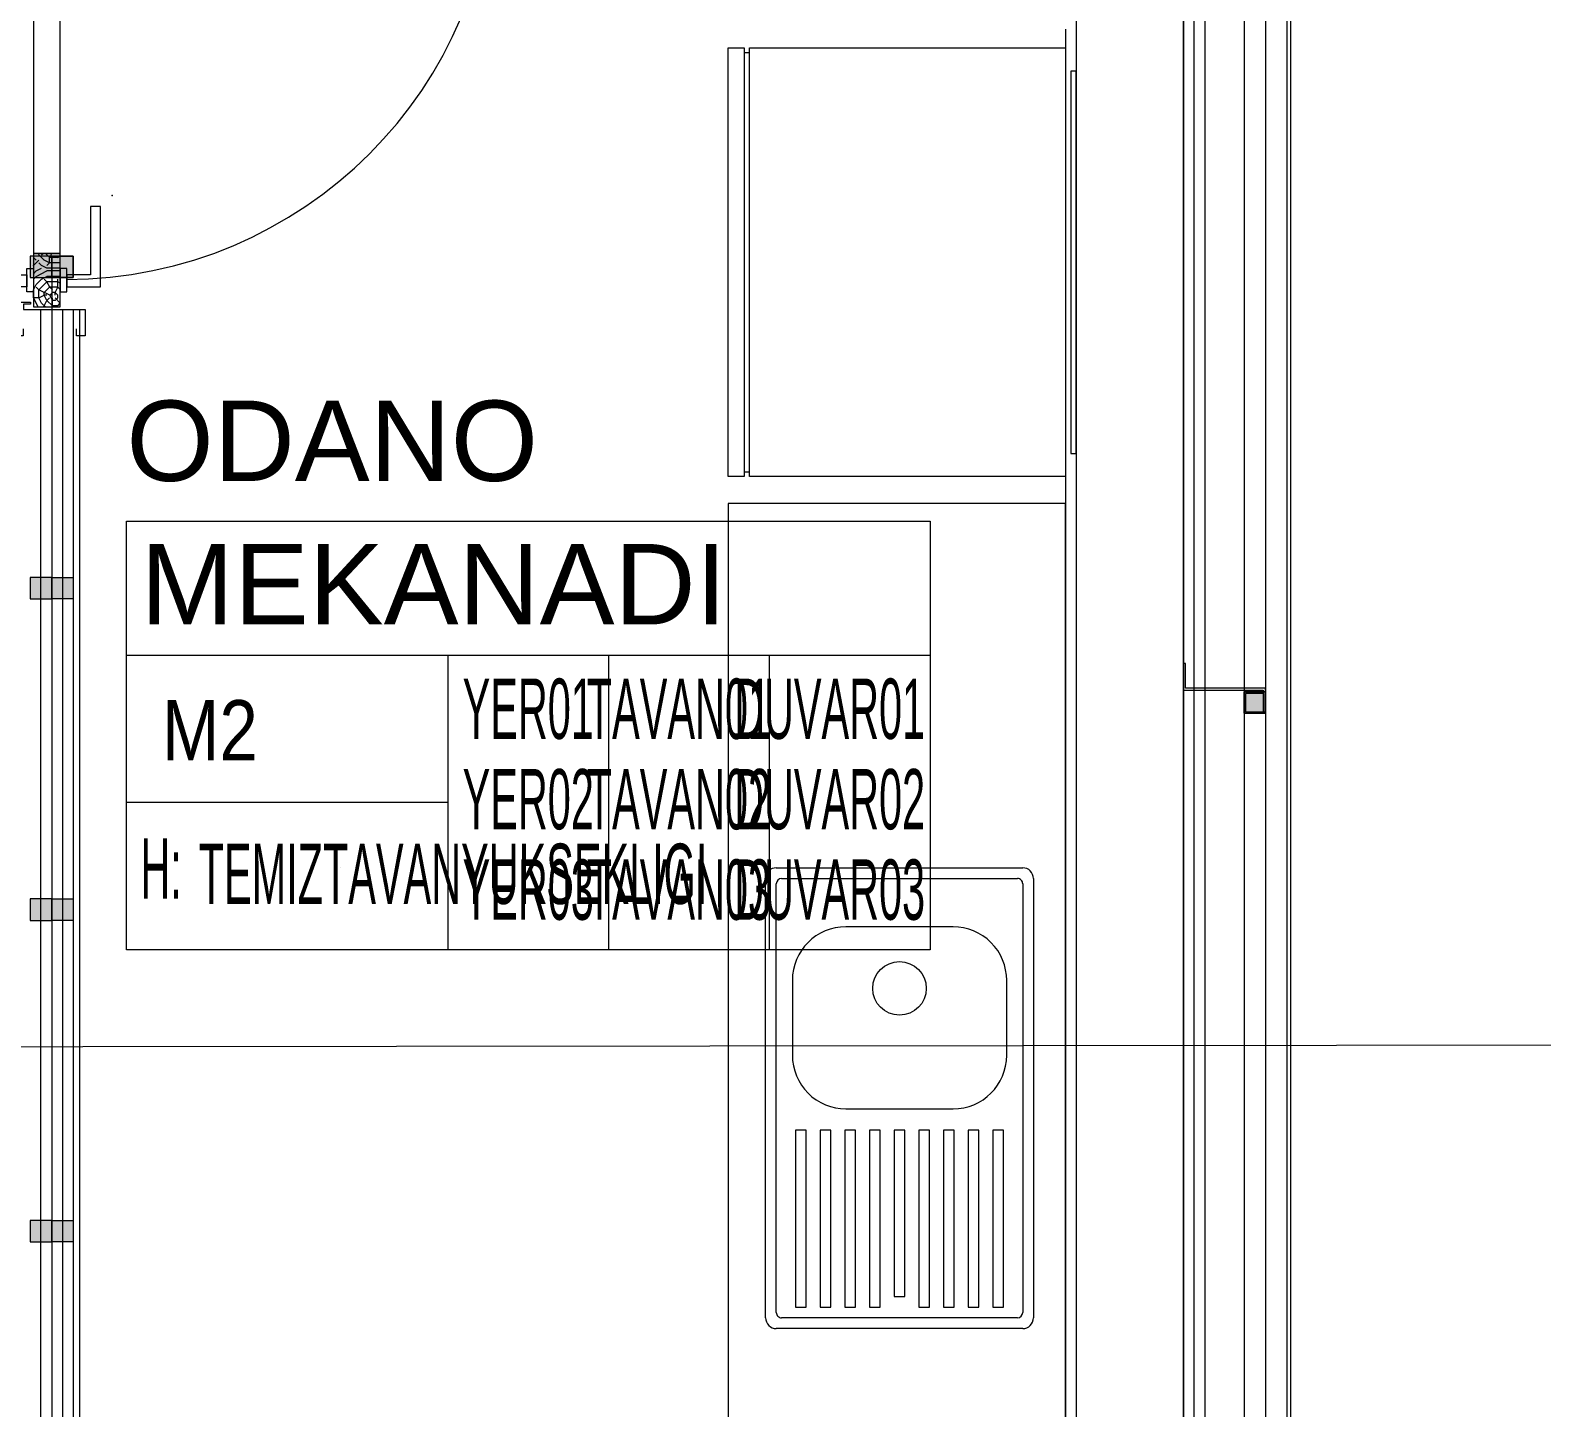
# Model space of a CAD drawing. Extents: x -9058 to 11890, y 0 to 4205.
# Drawn here: x 3709.8 to 3991.9, y 3466.6 to 3723.7 of the extents above; entities that cross this region are included whole.
import ezdxf
from ezdxf.enums import TextEntityAlignment as Align

# ---------------------------------------------------------------- set-up
doc = ezdxf.new("R2010")
doc.units = 0
doc.header["$MEASUREMENT"] = 0
doc.layers.get('0').update_dxf_attribs({"color": 9, "lineweight": 9})
doc.layers.add('10', color=9, linetype='Continuous', lineweight=9)
doc.layers.add('M-TEFRIS2-015', color=129, linetype='Continuous', lineweight=9)
doc.styles.add('Arial', font='arial.ttf', dxfattribs={"height": 2.5})
doc.styles.add('MuuM_TEXT-STANDART', font='ARIALN.TTF')

# ---------------------------------------------------------------- blocks, each defined once
blk = doc.blocks.new('p_eviye')
at = {"linetype": 'Continuous'}
for p, q in [((-41, 0), (41, 0)), ((-43, -48), (-43, -2)), ((-40, -2), (40, -2)), ((43, -2), (43, -48)), ((-41, -47), (-41, -3)), ((22, -5), (8, -5)), ((41, -3), (41, -47)), ((-2, -15), (-2, -35)), ((32, -35), (32, -15)), ((8, -45), (22, -45)), ((41, -50), (-41, -50)), ((40, -48), (-40, -48))]:
    blk.add_line(p, q, dxfattribs=at)
blk.add_lwpolyline([(43, 79.43), (43, 79.43, -0.414214)], format="xyb", dxfattribs=at)
for points in [[(-6, -5.6), (-39, -5.6), (-39, -7.6), (-6, -7.6)], [(-6, -10.2), (-39, -10.2), (-39, -12.2), (-6, -12.2)], [(-6, -14.8), (-39, -14.8), (-39, -16.8), (-6, -16.8)], [(-6, -19.4), (-39, -19.4), (-39, -21.4), (-6, -21.4)], [(-6, -24), (-37, -24), (-37, -26), (-6, -26)], [(-6, -28.6), (-39, -28.6), (-39, -30.6), (-6, -30.6)], [(-6, -33.2), (-39, -33.2), (-39, -35.2), (-6, -35.2)], [(-6, -37.8), (-39, -37.8), (-39, -39.8), (-6, -39.8)], [(-6, -42.4), (-39, -42.4), (-39, -44.4), (-6, -44.4)]]:
    blk.add_lwpolyline(points, close=True, dxfattribs=at)
blk.add_circle((20.5, -25), 5, dxfattribs=at)
for centre, radius, start, end in [((-41, -2), 2, 90, 180), ((-40, -3), 1, 90, 180), ((40, -3), 1, 0, 90), ((41, -2), 2, 0, 90), ((8, -15), 10, 90, 180), ((22, -15), 10, 0, 90), ((8, -35), 10, 180, 270), ((22, -35), 10, 270, 0), ((-40, -47), 1, 180, 270), ((40, -47), 1, 270, 0), ((-41, -48), 2, 180, 270), ((41, -48), 2, 270, 0)]:
    blk.add_arc(centre, radius, start, end, dxfattribs=at)
blk = doc.blocks.new('p-kapı kolu')
for points in [[(2.2, 0), (2.2, -1.25), (-2.2, -1.25), (-2.2, 0), (2.2, 0)], [(1.225, -1.25), (1.225, -7.5), (-13.775, -7.5), (-13.775, -5.625), (-1.025, -5.625), (-1.025, -5.625), (-1.025, -1.25), (1.225, -1.25)]]:
    blk.add_lwpolyline(points)
blk = doc.blocks.new('p-s-profil')
at = {"layer": '10'}
blk.add_lwpolyline([(9, 15.3), (4.6, 15.3), (4.6, 0.4), (0, 0.4), (0, 0), (5, 0), (5, 14.9), (9, 14.9), (9, 15.3)], dxfattribs=at)
blk.add_lwpolyline([(9, 15.3), (4.6, 15.3), (4.6, 0.4), (0, 0.4), (0, 0), (5, 0), (5, 14.9), (9, 14.9), (9, 15.3)], dxfattribs=at)
blk = doc.blocks.new('p-kutu_profil_40x40')
h = blk.add_hatch(color=256)
h.dxf.hatch_style = 1
h.paths.add_polyline_path([(0, 0), (4, 0), (4, 4), (0, 4)])
h = blk.add_hatch(color=255)
h.dxf.hatch_style = 1
h.paths.add_polyline_path([(0, 0), (4, 0), (4, 4), (0, 4)])
blk.add_lwpolyline([(0, 0), (4, 0), (4, 4), (0, 4)], close=True)
at = {"layer": '10'}
for points in [[(0, 4), (4, 4), (4, 0), (0, 0)], [(0, 4), (4, 4), (4, 0), (0, 0)], [(0, 0), (4, 0), (4, 4), (0, 4)], [(0.3, 3.7), (3.7, 3.7), (3.7, 0.3), (0.3, 0.3)], [(0.3, 3.7), (3.7, 3.7), (3.7, 0.3), (0.3, 0.3)]]:
    blk.add_lwpolyline(points, close=True, dxfattribs=at)

msp = doc.modelspace()

# ---------------------------------------------------------------- hatches: boundary and pattern name
at = {"layer": 'M-TEFRIS2-015'}
h = msp.add_hatch(dxfattribs=at)
h.set_pattern_fill('LOGEND', color=256, scale=10, style=0)
h.set_pattern_definition([(180, (102875.928, 568.776), (-10, 10), [3, -7]), (180, (102875.928, 569.276), (-10, 10), [3, -7]), (180, (102875.428, 570.276), (-10, 10), [2, -8]), (180, (102874.928, 571.276), (-10, 10), [1.5, -8.5]), (180, (102874.928, 572.276), (-10, 10), [1, -9]), (180, (102877.428, 573.276), (-10, 10), [0.5, -2.5, 0.5, -6.5]), (180, (102875.928, 573.776), (-10, 10), [0.5, -4, 1.5, -4]), (180, (102873.928, 574.276), (-10, 10), [0.5, -0.5, 0.5, -8.5]), (180, (102874.428, 574.776), (-10, 10), [0.5, -9.5]), (180, (102874.928, 575.776), (-10, 10), [1.5, -8.5]), (180, (102874.928, 576.776), (-10, 10), [2, -8]), (180, (102875.428, 577.776), (-10, 10), [2.5, -3, 0.5, -4]), (90, (102879.428, 571.776), (10, 10), [0.5, -1, 2.5, -6]), (90, (102878.928, 572.776), (10, 10), [0.5, -0.5, 1.5, -7.5]), (90, (102878.428, 576.776), (10, 10), [1, -9]), (90, (102877.928, 572.776), (10, 10), [2, -3, 0.5, -4.5]), (90, (102877.428, 578.276), (10, 10), [0.5, -9.5]), (90, (102876.928, 573.276), (10, 10), [1.5, -8.5]), (90, (102875.928, 573.776), (10, 10), [1, -9]), (90, (102874.928, 573.776), (10, 10), [0.5, -1.5, 1.5, -6.5]), (90, (102874.428, 574.276), (10, 10), [0.5, -9.5]), (90, (102873.928, 572.276), (10, 10), [1.4, -8.6]), (90, (102873.428, 570.276), (10, 10), [1, -9]), (90, (102872.428, 574.276), (10, 10), [0.5, -9.5]), (90, (102871.428, 573.776), (10, 10), [1.5, -8.5]), (90, (102870.428, 573.776), (10, 10), [1.5, -8.5]), (135, (102871.928, 569.7755), (-1e-15, 10), [0.7071, -0.7071, 0.7071, -12.0208356]), (135, (102873.928, 572.2755), (-1e-15, 10), [1.4142, -12.7279356]), (135, (102877.928, 577.2755), (-1e-15, 10), [1.4142, -12.7279356]), (135, (102875.928, 574.7755), (-1e-15, 10), [1.4142, -12.7279356]), (135, (102875.428, 572.7755), (-1e-15, 10), [1.4142, -12.7279356]), (135, (102872.428, 570.7755), (-1e-15, 10), [1.4142, -12.7279356]), (135, (102873.428, 571.2755), (-1e-15, 10), [2.12132, -12.0208156]), (135, (102876.428, 575.7755), (-1e-15, 10), [0.7071, -13.4350356]), (135, (102876.928, 576.7755), (-1e-15, 10), [0.7071, -13.4350356]), (135, (102872.928, 576.7755), (-1e-15, 10), [0.7071, -13.4350356]), (135, (102876.928, 571.7755), (-1e-15, 10), [0.7071, -13.4350356]), (135, (102871.428, 575.2755), (-1e-15, 10), [0.7071, -13.4350356]), (135, (102874.928, 574.2755), (-1e-15, 10), [0.7071, -13.4350356]), (135, (102873.928, 575.2755), (-1e-15, 10), [0.7071, -13.4350356]), (45, (102874.428, 573.2755), (10, 1e-15), [0.7071, -0.7071, 2.12132, -10.6066156]), (45, (102872.928, 573.2755), (10, 1e-15), [0.7071, -13.4350356]), (45, (102872.928, 569.7755), (10, 1e-15), [0.7071, -13.4350356]), (45, (102874.928, 572.2755), (10, 1e-15), [0.7071, -13.4350356]), (45, (102873.428, 574.2755), (10, 1e-15), [0.7071, -13.4350356]), (45, (102875.928, 571.7755), (10, 1e-15), [0.7071, -13.4350356]), (45, (102871.928, 571.7755), (10, 1e-15), [0.7071, -13.4350356]), (45, (102878.928, 568.7755), (10, 1e-15), [0.7071, -13.4350356]), (45, (102878.428, 569.2755), (10, 1e-15), [1.4142, -12.7279356]), (45, (102877.928, 569.7755), (10, 1e-15), [1.4142, -12.7279356]), (45, (102876.928, 569.7755), (10, 1e-15), [1.4142, -12.7279356]), (45, (102876.428, 570.7755), (10, 1e-15), [1.4142, -12.7279356]), (45, (102872.428, 574.7755), (10, 1e-15), [1.4142, -12.7279356]), (45, (102870.428, 569.7755), (10, 1e-15), [1.4142, -12.7279356]), (45, (102869.928, 577.7755), (10, 1e-15), [1.4142, -12.7279356]), (45, (102869.928, 576.7755), (10, 1e-15), [1.4142, -12.7279356]), (45, (102870.928, 576.2755), (10, 1e-15), [1.4142, -12.7279356]), (45, (102877.928, 576.2755), (10, 1e-15), [2.12132, -12.0208156]), (45, (102871.428, 575.2755), (10, 1e-15), [2.12132, -12.0208156]), (153.434949, (102876.928, 578.2755), (-10, 4e-09), [1.118, -21.2426798]), (153.434949, (102876.928, 573.2755), (-10, 4e-09), [1.118, -21.2426798]), (153.434949, (102875.928, 576.2755), (-10, 4e-09), [1.118, -21.2426798]), (153.434949, (102872.928, 569.2755), (-10, 4e-09), [1.118, -21.2426798]), (153.434949, (102873.428, 570.2755), (-10, 4e-09), [1.118, -21.2426798]), (153.434949, (102876.428, 572.2755), (-10, 4e-09), [1.118, -21.2426798]), (153.434949, (102876.428, 577.2755), (-10, 4e-09), [1.118, -21.2426798]), (153.434949, (102873.428, 574.2755), (-10, 4e-09), [2.236, -20.1246798]), (116.565051, (102873.428, 575.7755), (-5e-10, 10), [1.118, -21.2426798]), (116.565051, (102871.928, 572.7755), (-5e-10, 10), [1.118, -21.2426798]), (116.565051, (102876.928, 574.7755), (-5e-10, 10), [1.118, -21.2426798]), (116.565051, (102878.928, 575.2755), (-5e-10, 10), [1.118, -21.2426798]), (116.565051, (102872.928, 573.2755), (-5e-10, 10), [1.118, -21.2426798]), (116.565051, (102873.928, 573.2755), (-5e-10, 10), [1.118, -21.2426798]), (116.565051, (102877.928, 574.7755), (-5e-10, 10), [2.236, -20.1246798]), (116.565051, (102870.428, 571.2755), (-5e-10, 10), [2.236, -20.1246798]), (116.565051, (102871.428, 571.7755), (-5e-10, 10), [2.236, -20.1246798]), (63.434949, (102879.428, 570.2755), (4e-09, 10), [1.118, -21.2426798]), (63.434949, (102879.428, 575.7755), (4e-09, 10), [1.118, -21.2426798]), (63.434949, (102877.428, 568.7755), (4e-09, 10), [1.118, -21.2426798]), (63.434949, (102878.428, 577.7755), (4e-09, 10), [1.118, -21.2426798]), (63.434949, (102877.428, 571.7755), (4e-09, 10), [1.118, -21.2426798]), (63.434949, (102875.428, 572.7755), (4e-09, 10), [1.118, -21.2426798]), (63.434949, (102874.428, 574.7755), (4e-09, 10), [1.118, -21.2426798]), (63.434949, (102878.928, 570.7755), (-3.21e-06, 10.0000016), [1.118, -21.2426798]), (63.434949, (102876.428, 572.2755), (4e-09, 10), [1.118, -21.2426798]), (63.434949, (102873.428, 571.2755), (4e-09, 10), [1.118, -21.2426798]), (63.434949, (102872.428, 572.2755), (4e-09, 10), [1.118, -21.2426798]), (63.434949, (102870.428, 575.2755), (4e-09, 10), [1.118, -21.2426798]), (63.434949, (102877.928, 578.2755), (4e-09, 10), [1.118, -21.2426798]), (63.434949, (102879.428, 577.7755), (4e-09, 10), [2.236, -20.1246798]), (63.434949, (102877.928, 570.7755), (4e-09, 10), [2.236, -20.1246798]), (26.565051, (102879.428, 569.2755), (10, 5e-10), [1.118, -21.2426798]), (26.565051, (102870.928, 568.7755), (10, 5e-10), [1.118, -21.2426798]), (26.565051, (102871.428, 573.7755), (10, 5e-10), [1.118, -21.2426798]), (26.565051, (102875.428, 570.2755), (10, 5e-10), [1.118, -21.2426798]), (26.565051, (102875.928, 569.2755), (10, 5e-10), [1.118, -21.2426798]), (26.565051, (102874.928, 571.2755), (10, 5e-10), [1.118, -21.2426798]), (26.565051, (102871.928, 577.2755), (10, 5e-10), [1.118, -21.2426798]), (26.565051, (102870.928, 577.7755), (10, 5e-10), [2.236, -20.1246798])])
h.paths.add_polyline_path([(3710.42, 3682.07), (3715.42, 3682.07), (3715.42, 3672.07), (3710.42, 3672.07)])
h = msp.add_hatch(color=256, dxfattribs=at)
h.dxf.hatch_style = 1
h.paths.add_polyline_path([(3709.81, 3677.57), (3709.81, 3681.57), (3713.81, 3681.57), (3713.81, 3677.57)])
h = msp.add_hatch(color=256, dxfattribs=at)
h.dxf.hatch_style = 1
h.paths.add_polyline_path([(3713.81, 3681.57), (3709.81, 3681.57), (3709.81, 3677.57), (3713.81, 3677.57)])
h = msp.add_hatch(color=256, dxfattribs=at)
h.dxf.hatch_style = 1
h.paths.add_polyline_path([(3713.81, 3677.57), (3713.81, 3681.57), (3717.81, 3681.57), (3717.81, 3677.57)])
h = msp.add_hatch(color=256, dxfattribs=at)
h.dxf.hatch_style = 1
h.paths.add_polyline_path([(3717.81, 3681.57), (3713.81, 3681.57), (3713.81, 3677.57), (3717.81, 3677.57)])
h = msp.add_hatch(color=256, dxfattribs=at)
h.dxf.hatch_style = 1
h.paths.add_polyline_path([(3709.81, 3617.57), (3709.81, 3621.57), (3713.81, 3621.57), (3713.81, 3617.57)])
h = msp.add_hatch(color=256, dxfattribs=at)
h.dxf.hatch_style = 1
h.paths.add_polyline_path([(3713.81, 3617.57), (3713.81, 3621.57), (3717.81, 3621.57), (3717.81, 3617.57)])
h = msp.add_hatch(color=256, dxfattribs=at)
h.dxf.hatch_style = 1
h.paths.add_polyline_path([(3709.81, 3557.57), (3709.81, 3561.57), (3713.81, 3561.57), (3713.81, 3557.57)])
h = msp.add_hatch(color=256, dxfattribs=at)
h.dxf.hatch_style = 1
h.paths.add_polyline_path([(3713.81, 3557.57), (3713.81, 3561.57), (3717.81, 3561.57), (3717.81, 3557.57)])
h = msp.add_hatch(color=256, dxfattribs=at)
h.dxf.hatch_style = 1
h.paths.add_polyline_path([(3709.81, 3497.57), (3709.81, 3501.57), (3713.81, 3501.57), (3713.81, 3497.57)])
h = msp.add_hatch(color=256, dxfattribs=at)
h.dxf.hatch_style = 1
h.paths.add_polyline_path([(3713.81, 3497.57), (3713.81, 3501.57), (3717.81, 3501.57), (3717.81, 3497.57)])

# ---------------------------------------------------------------- linework, layer by layer
for p, q in [((3927.06, 3299.87), (3927.06, 3787.87)), ((3936.36, 3786.22), (3936.36, 3299.87)), ((3940.36, 3786.22), (3940.36, 3299.87)), ((3925.06, 3782.22), (3925.06, 3299.47)), ((3929.06, 3781.82), (3929.06, 3299.87)), ((3944.36, 3781.22), (3944.36, 3304.87)), ((3945.06, 3781.22), (3945.06, 3304.87)), ((3903.06, 3723.91), (3903.06, 3370.37)), ((3843.06, 3719.55), (3844.06, 3719.55)), ((3709.81, 3681.57), (3709.81, 3677.57)), ((3713.81, 3681.57), (3709.81, 3681.57)), ((3713.81, 3681.57), (3709.81, 3681.57)), ((3709.81, 3681.57), (3709.81, 3677.57)), ((3713.81, 3681.57), (3713.81, 3390.57)), ((3713.81, 3681.57), (3713.81, 3365.12)), ((3713.81, 3677.57), (3713.81, 3681.57)), ((3713.81, 3677.57), (3713.81, 3681.57)), ((3713.81, 3681.57), (3717.81, 3681.57)), ((3713.81, 3677.57), (3713.81, 3681.57)), ((3717.81, 3681.57), (3713.81, 3681.57)), ((3713.81, 3681.57), (3713.81, 3677.57)), ((3717.81, 3677.57), (3717.81, 3681.57)), ((3717.81, 3681.57), (3717.81, 3677.57)), ((3709.81, 3677.57), (3713.81, 3677.57)), ((3709.81, 3677.57), (3713.81, 3677.57)), ((3717.81, 3677.57), (3713.81, 3677.57)), ((3713.81, 3677.57), (3717.81, 3677.57)), ((3711.81, 3390.57), (3711.81, 3671.57)), ((3715.81, 3671.57), (3715.81, 3390.57)), ((3717.81, 3671.57), (3717.81, 3390.57)), ((3719.06, 3390.57), (3719.06, 3671.57)), ((3843.06, 3641.27), (3844.06, 3641.27)), ((3709.81, 3621.57), (3709.81, 3617.57)), ((3713.81, 3621.57), (3709.81, 3621.57)), ((3713.81, 3617.57), (3713.81, 3621.57)), ((3713.81, 3621.57), (3717.81, 3621.57)), ((3713.81, 3617.57), (3713.81, 3621.57)), ((3717.81, 3621.57), (3717.81, 3617.57)), ((3709.81, 3617.57), (3713.81, 3617.57)), ((3717.81, 3617.57), (3713.81, 3617.57)), ((3709.81, 3561.57), (3709.81, 3557.57)), ((3713.81, 3561.57), (3709.81, 3561.57)), ((3713.81, 3557.57), (3713.81, 3561.57)), ((3713.81, 3561.57), (3717.81, 3561.57)), ((3713.81, 3557.57), (3713.81, 3561.57)), ((3717.81, 3561.57), (3717.81, 3557.57)), ((3709.81, 3557.57), (3713.81, 3557.57)), ((3717.81, 3557.57), (3713.81, 3557.57)), ((3709.81, 3501.57), (3709.81, 3497.57)), ((3713.81, 3501.57), (3709.81, 3501.57)), ((3713.81, 3497.57), (3713.81, 3501.57)), ((3713.81, 3501.57), (3717.81, 3501.57)), ((3713.81, 3497.57), (3713.81, 3501.57)), ((3717.81, 3501.57), (3717.81, 3497.57)), ((3709.81, 3497.57), (3713.81, 3497.57)), ((3717.81, 3497.57), (3713.81, 3497.57))]:
    msp.add_line(p, q, dxfattribs=at)
for points in [[(3710.42, 3682.07), (3715.42, 3682.07), (3715.42, 3749.07), (3710.42, 3749.07)], [(3840.06, 3640.41), (3840.06, 3720.41), (3843.06, 3720.41), (3843.06, 3640.41)], [(3844.06, 3640.41), (3844.06, 3720.41), (3903.06, 3720.41), (3903.06, 3640.41)], [(3904.06, 3716.11), (3904.06, 3644.71), (3905.06, 3644.71), (3905.06, 3716.11)], [(3710.42, 3682.07), (3710.42, 3672.07), (3715.42, 3672.07), (3715.42, 3682.07)], [(3903.06, 3635.37), (3840.06, 3635.37), (3840.06, 3370.37), (3903.06, 3370.37)], [(3877.76, 3552.07), (3727.76, 3552.07), (3727.76, 3632.07), (3877.76, 3632.07)]]:
    msp.add_lwpolyline(points, close=True, dxfattribs=at)
for points in [[(3905.06, 3725.87), (3905.06, 3725.87), (3905.06, 3299.87), (3925.06, 3299.87), (3925.06, 3725.87)], [(3708.46, 3667.97), (3708.46, 3666.67), (3706.86, 3666.67), (3706.86, 3672.97), (3709.86, 3672.97), (3709.86, 3672.57), (3708.56, 3672.57), (3708.56, 3671.57), (3720.06, 3671.57), (3720.06, 3666.67), (3718.46, 3666.67), (3718.46, 3667.97)], [(3727.76, 3632.07), (3877.76, 3632.07)], [(3727.76, 3632.07), (3877.76, 3632.07)], [(3727.76, 3607.07), (3877.76, 3607.07)], [(3787.76, 3607.07), (3787.76, 3552.07)], [(3817.76, 3607.07), (3817.76, 3552.07)], [(3847.76, 3607.07), (3847.76, 3552.07)], [(3787.76, 3579.57), (3727.76, 3579.57)], [(3661.06, 3533.95), (4070.64, 3534.43)]]:
    msp.add_lwpolyline(points, dxfattribs=at)
msp.add_arc((3716.54, 3757.22), 80, 270.0002, 359.9998, dxfattribs=at)
msp.add_point((3725.09, 3692.88), dxfattribs=at)

# ---------------------------------------------------------------- block references
for name, p, rotation in [('p-kapı kolu', (3710.42, 3677.07), 270), ('p-s-profil', (3925.06, 3605.52), 270), ('p_eviye', (3847.06, 3524.38), 89.99999999999999)]:
    msp.add_blockref(name, p, dxfattribs=dict(at, rotation=rotation))
at = {"layer": 'M-TEFRIS2-015', "extrusion": (0, 0, -1), "zscale": -1}
for name, p, rotation in [('p-kapı kolu', (-3715.42, 3677.07), 270), ('p-kutu_profil_40x40', (-3936.36, 3596.22), 90)]:
    msp.add_blockref(name, p, dxfattribs=dict(at, rotation=rotation))

# ---------------------------------------------------------------- texts
at = {"layer": 'M-TEFRIS2-015', "style": 'MuuM_TEXT-STANDART', "width": 0.6}
msp.add_text('H:', height=11.25, dxfattribs=at).set_placement((3730.38, 3567.26), align=Align.MIDDLE_LEFT)
at = {"layer": 'M-TEFRIS2-015', "style": 'Arial'}
msp.add_attdef('ODANO', (3727.76, 3639.59), '00-000', height=15, dxfattribs=at)
msp.add_attdef('MEKANADI', text='ODA', height=15, dxfattribs=at).set_placement((3730.38, 3608.32), align=Align.BOTTOM_LEFT)
at = {"layer": 'M-TEFRIS2-015', "style": 'MuuM_TEXT-STANDART', "width": 0.6}
for tag, text, p in [('YER01', 'Y00', (3802.76, 3597.07)), ('TAVAN01', 'T00', (3830.88, 3597.07)), ('DUVAR01', 'D00', (3859.01, 3597.07)), ('YER02', 'Y00', (3802.76, 3580.19)), ('TAVAN02', 'T00', (3830.88, 3580.19)), ('DUVAR02', 'D00', (3859.01, 3580.19)), ('YER03', 'Y00', (3802.76, 3563.32)), ('TAVAN03', 'T00', (3830.88, 3563.32)), ('DUVAR03', 'D00', (3859.01, 3563.32))]:
    msp.add_attdef(tag, text=text, height=11.25, dxfattribs=at).set_placement(p, align=Align.MIDDLE_CENTER)
at = {"layer": 'M-TEFRIS2-015', "style": 'MuuM_TEXT-STANDART'}
msp.add_attdef('M2', text='100 M2', height=11.25, dxfattribs=at).set_placement((3734.38, 3593.05), align=Align.MIDDLE_LEFT)
at = {"layer": 'M-TEFRIS2-015', "style": 'MuuM_TEXT-STANDART', "width": 0.6}
msp.add_attdef('TEMIZTAVANYUKSEKLIGI', text='300 M', height=11.25, dxfattribs=at).set_placement((3741.26, 3566.26), align=Align.MIDDLE_LEFT)

doc.saveas('drawing.dxf')
